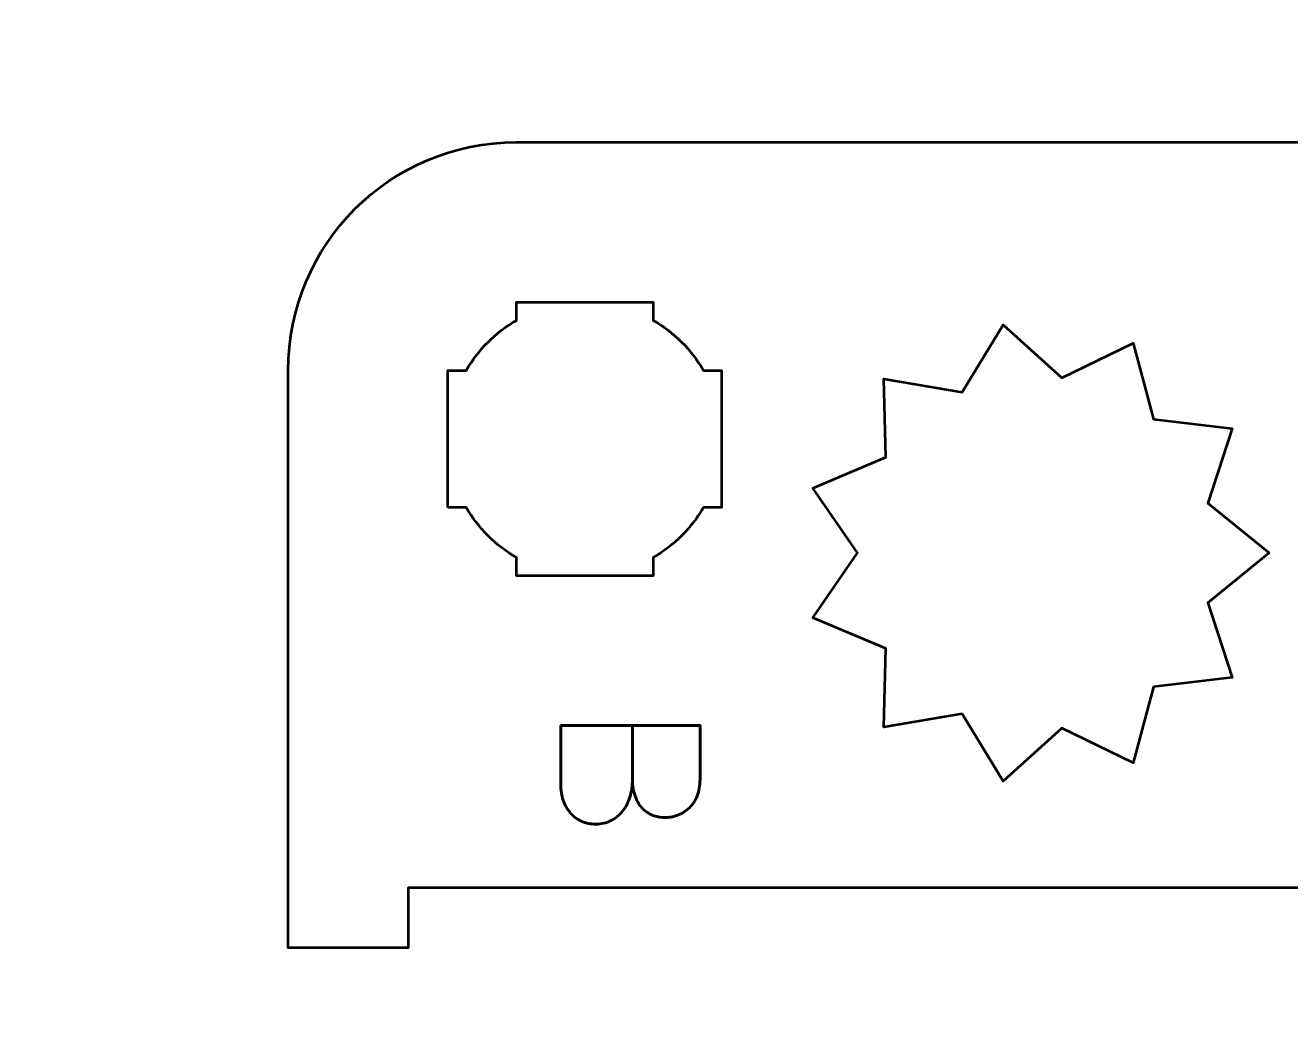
# Model space of a CAD drawing. Header units: centimetres. Extents: x -21 to 0, y -29.7 to 0.
# Drawn here: x -4.726 to -1.953, y -8.327 to -6.144 of the extents above; entities that cross this region are included whole.
import ezdxf

# ---------------------------------------------------------------- set-up
doc = ezdxf.new("R2010")
doc.units = ezdxf.units.CM
doc.header["$MEASUREMENT"] = 0
doc.layers.add('Layer 1', color=7, linetype='Continuous')

msp = doc.modelspace()

# ---------------------------------------------------------------- linework, layer by layer
at = {"layer": 'Layer 1', "color": 1, "lineweight": 53}
msp.add_open_spline([(-21.00003, -29.19995), (-21.00003, -29.19995), (-21.00003, -10.09992), (-21.00003, -10.09992), (-21.00003, -10.09992), (-21.00003, -10.01709), (-20.93286, -9.94992), (-20.85003, -9.94992), (-20.85003, -9.94992), (-20.7672, -9.94992), (-20.70003, -9.88275), (-20.70003, -9.79992), (-20.70003, -9.79992), (-20.70003, -9.71709), (-20.7672, -9.64992), (-20.85003, -9.64992), (-20.85003, -9.64992), (-20.93286, -9.64992), (-21.00003, -9.58275), (-21.00003, -9.49992), (-21.00003, -9.49992), (-21.00003, -9.41709), (-20.93286, -9.34992), (-20.85003, -9.34992), (-20.85003, -9.34992), (-20.7672, -9.34992), (-20.70003, -9.28275), (-20.70003, -9.19992), (-20.70003, -9.19992), (-20.70003, -9.11709), (-20.7672, -9.04992), (-20.85003, -9.04992), (-20.85003, -9.04992), (-20.93286, -9.04992), (-21.00003, -8.98275), (-21.00003, -8.89992), (-21.00003, -8.89992), (-21.00003, -8.81709), (-20.93286, -8.74992), (-20.85003, -8.74992), (-20.85003, -8.74992), (-20.7672, -8.74992), (-20.70003, -8.68275), (-20.70003, -8.59992), (-20.70003, -8.59992), (-20.70003, -8.51709), (-20.7672, -8.44992), (-20.85003, -8.44992), (-20.85003, -8.44992), (-20.93286, -8.44992), (-21.00003, -8.38275), (-21.00003, -8.29992), (-21.00003, -8.29992), (-21.00003, -8.21709), (-20.93286, -8.14992), (-20.85003, -8.14992), (-20.85003, -8.14992), (-20.7672, -8.14992), (-20.70003, -8.08275), (-20.70003, -7.99992), (-20.70003, -7.99992), (-20.70003, -7.91709), (-20.7672, -7.84992), (-20.85003, -7.84992), (-20.85003, -7.84992), (-20.93286, -7.84992), (-21.00003, -7.78275), (-21.00003, -7.69992), (-21.00003, -7.69992), (-21.00003, -7.61709), (-20.93286, -7.54992), (-20.85003, -7.54992), (-20.85003, -7.54992), (-20.7672, -7.54992), (-20.70003, -7.48275), (-20.70003, -7.39992), (-20.70003, -7.39992), (-20.70003, -7.31709), (-20.7672, -7.24992), (-20.85003, -7.24992), (-20.85003, -7.24992), (-20.93286, -7.24992), (-21.00003, -7.18275), (-21.00003, -7.09992), (-21.00003, -7.09992), (-21.00003, -7.01709), (-20.93286, -6.94992), (-20.85003, -6.94992), (-20.85003, -6.94992), (-20.7672, -6.94992), (-20.70003, -6.88275), (-20.70003, -6.79992), (-20.70003, -6.79992), (-20.70003, -6.71709), (-20.7672, -6.64992), (-20.85003, -6.64992), (-20.85003, -6.64992), (-20.93286, -6.64992), (-21.00003, -6.58275), (-21.00003, -6.49992), (-21.00003, -6.49992), (-21.00003, -6.41709), (-20.93286, -6.34992), (-20.85003, -6.34992), (-20.85003, -6.34992), (-20.7672, -6.34992), (-20.70003, -6.28275), (-20.70003, -6.19992), (-20.70003, -6.19992), (-20.70003, -6.11709), (-20.7672, -6.04992), (-20.85003, -6.04992), (-20.85003, -6.04992), (-20.93286, -6.04992), (-21.00003, -5.98275), (-21.00003, -5.89992), (-21.00003, -5.89992), (-21.00003, -5.81709), (-20.93286, -5.74992), (-20.85003, -5.74992), (-20.85003, -5.74992), (-20.7672, -5.74992), (-20.70003, -5.68275), (-20.70003, -5.59992), (-20.70003, -5.59992), (-20.70003, -5.51709), (-20.7672, -5.44992), (-20.85003, -5.44992), (-20.85003, -5.44992), (-20.93286, -5.44992), (-21.00003, -5.38275), (-21.00003, -5.29992), (-21.00003, -5.29992), (-21.00003, -5.21709), (-20.93286, -5.14992), (-20.85003, -5.14992), (-20.85003, -5.14992), (-20.7672, -5.14992), (-20.70003, -5.08275), (-20.70003, -4.99992), (-20.70003, -4.99992), (-20.70003, -4.91709), (-20.7672, -4.84992), (-20.85003, -4.84992), (-20.85003, -4.84992), (-20.93286, -4.84992), (-21.00003, -4.78275), (-21.00003, -4.69992), (-21.00003, -4.69992), (-21.00003, -4.61709), (-20.93286, -4.54992), (-20.85003, -4.54992), (-20.85003, -4.54992), (-20.7672, -4.54992), (-20.70003, -4.48275), (-20.70003, -4.39992), (-20.70003, -4.39992), (-20.70003, -4.31709), (-20.7672, -4.24992), (-20.85003, -4.24992), (-20.85003, -4.24992), (-20.93286, -4.24992), (-21.00003, -4.18275), (-21.00003, -4.09992), (-21.00003, -4.09992), (-21.00003, -4.01709), (-20.93286, -3.94992), (-20.85003, -3.94992), (-20.85003, -3.94992), (-20.7672, -3.94992), (-20.70003, -3.88275), (-20.70003, -3.79992), (-20.70003, -3.79992), (-20.70003, -3.71709), (-20.7672, -3.64992), (-20.85003, -3.64992), (-20.85003, -3.64992), (-20.93286, -3.64992), (-21.00003, -3.58275), (-21.00003, -3.49992), (-21.00003, -3.49992), (-21.00003, -3.41709), (-20.93286, -3.34992), (-20.85003, -3.34992), (-20.85003, -3.34992), (-20.7672, -3.34992), (-20.70003, -3.28275), (-20.70003, -3.19992), (-20.70003, -3.19992), (-20.70003, -3.11709), (-20.7672, -3.04992), (-20.85003, -3.04992), (-20.85003, -3.04992), (-20.93286, -3.04992), (-21.00003, -2.98275), (-21.00003, -2.89992), (-21.00003, -2.89992), (-21.00003, -2.81709), (-20.93286, -2.74992), (-20.85003, -2.74992), (-20.85003, -2.74992), (-20.7672, -2.74992), (-20.70003, -2.68275), (-20.70003, -2.59992), (-20.70003, -2.59992), (-20.70003, -2.51709), (-20.7672, -2.44992), (-20.85003, -2.44992), (-20.85003, -2.44992), (-20.93286, -2.44992), (-21.00003, -2.38275), (-21.00003, -2.29992), (-21.00003, -2.29992), (-21.00003, -2.21709), (-20.93286, -2.14992), (-20.85003, -2.14992), (-20.85003, -2.14992), (-20.7672, -2.14992), (-20.70003, -2.08275), (-20.70003, -1.99992), (-20.70003, -1.99992), (-20.70003, -1.91709), (-20.7672, -1.84992), (-20.85003, -1.84992), (-20.85003, -1.84992), (-20.93286, -1.84992), (-21.00003, -1.78275), (-21.00003, -1.69992), (-21.00003, -1.69992), (-21.00003, -1.61709), (-20.93286, -1.54992), (-20.85003, -1.54992), (-20.85003, -1.54992), (-20.7672, -1.54992), (-20.70003, -1.48275), (-20.70003, -1.39992), (-20.70003, -1.39992), (-20.70003, -1.31709), (-20.7672, -1.24992), (-20.85003, -1.24992), (-20.85003, -1.24992), (-20.93286, -1.24992), (-21.00003, -1.18275), (-21.00003, -1.09992), (-21.00003, -1.09992), (-21.00003, -1.09992), (-21.00003, -0.49992), (-21.00003, -0.49992), (-21.00003, -0.49992), (-21.00003, -0.22295), (-20.77694, 0.00004), (-20.49994, 0.00004), (-20.49994, 0.00004), (-20.49994, 0.00004), (-0.50008, 0.00004), (-0.50008, 0.00004), (-0.50008, 0.00004), (-0.22294, 0.00004), (0.00002, -0.22295), (0.00002, -0.49992), (0.00002, -0.49992), (0.00002, -0.49992), (0.00002, -29.19995), (0.00002, -29.19995), (0.00002, -29.19995), (0.00002, -29.47695), (-0.22294, -29.70004), (-0.50008, -29.70004), (-0.50008, -29.70004), (-0.50008, -29.70004), (-20.49994, -29.70004), (-20.49994, -29.70004), (-20.49994, -29.70004), (-20.77694, -29.70004), (-21.00003, -29.47695), (-21.00003, -29.19995)], degree=3, knots=[0, 0, 0, 0, 0.0144928, 0.0144928, 0.0144928, 0.0144928, 0.0289855, 0.0289855, 0.0289855, 0.0289855, 0.0434783, 0.0434783, 0.0434783, 0.0434783, 0.057971, 0.057971, 0.057971, 0.057971, 0.0724638, 0.0724638, 0.0724638, 0.0724638, 0.0869565, 0.0869565, 0.0869565, 0.0869565, 0.1014493, 0.1014493, 0.1014493, 0.1014493, 0.115942, 0.115942, 0.115942, 0.115942, 0.1304348, 0.1304348, 0.1304348, 0.1304348, 0.1449275, 0.1449275, 0.1449275, 0.1449275, 0.1594203, 0.1594203, 0.1594203, 0.1594203, 0.173913, 0.173913, 0.173913, 0.173913, 0.1884058, 0.1884058, 0.1884058, 0.1884058, 0.2028986, 0.2028986, 0.2028986, 0.2028986, 0.2173913, 0.2173913, 0.2173913, 0.2173913, 0.2318841, 0.2318841, 0.2318841, 0.2318841, 0.2463768, 0.2463768, 0.2463768, 0.2463768, 0.2608696, 0.2608696, 0.2608696, 0.2608696, 0.2753623, 0.2753623, 0.2753623, 0.2753623, 0.2898551, 0.2898551, 0.2898551, 0.2898551, 0.3043478, 0.3043478, 0.3043478, 0.3043478, 0.3188406, 0.3188406, 0.3188406, 0.3188406, 0.3333333, 0.3333333, 0.3333333, 0.3333333, 0.3478261, 0.3478261, 0.3478261, 0.3478261, 0.3623188, 0.3623188, 0.3623188, 0.3623188, 0.3768116, 0.3768116, 0.3768116, 0.3768116, 0.3913043, 0.3913043, 0.3913043, 0.3913043, 0.4057971, 0.4057971, 0.4057971, 0.4057971, 0.4202899, 0.4202899, 0.4202899, 0.4202899, 0.4347826, 0.4347826, 0.4347826, 0.4347826, 0.4492754, 0.4492754, 0.4492754, 0.4492754, 0.4637681, 0.4637681, 0.4637681, 0.4637681, 0.4782609, 0.4782609, 0.4782609, 0.4782609, 0.4927536, 0.4927536, 0.4927536, 0.4927536, 0.5072464, 0.5072464, 0.5072464, 0.5072464, 0.5217391, 0.5217391, 0.5217391, 0.5217391, 0.5362319, 0.5362319, 0.5362319, 0.5362319, 0.5507246, 0.5507246, 0.5507246, 0.5507246, 0.5652174, 0.5652174, 0.5652174, 0.5652174, 0.5797101, 0.5797101, 0.5797101, 0.5797101, 0.5942029, 0.5942029, 0.5942029, 0.5942029, 0.6086957, 0.6086957, 0.6086957, 0.6086957, 0.6231884, 0.6231884, 0.6231884, 0.6231884, 0.6376812, 0.6376812, 0.6376812, 0.6376812, 0.6521739, 0.6521739, 0.6521739, 0.6521739, 0.6666667, 0.6666667, 0.6666667, 0.6666667, 0.6811594, 0.6811594, 0.6811594, 0.6811594, 0.6956522, 0.6956522, 0.6956522, 0.6956522, 0.7101449, 0.7101449, 0.7101449, 0.7101449, 0.7246377, 0.7246377, 0.7246377, 0.7246377, 0.7391304, 0.7391304, 0.7391304, 0.7391304, 0.7536232, 0.7536232, 0.7536232, 0.7536232, 0.7681159, 0.7681159, 0.7681159, 0.7681159, 0.7826087, 0.7826087, 0.7826087, 0.7826087, 0.7971014, 0.7971014, 0.7971014, 0.7971014, 0.8115942, 0.8115942, 0.8115942, 0.8115942, 0.826087, 0.826087, 0.826087, 0.826087, 0.8405797, 0.8405797, 0.8405797, 0.8405797, 0.8550725, 0.8550725, 0.8550725, 0.8550725, 0.8695652, 0.8695652, 0.8695652, 0.8695652, 0.884058, 0.884058, 0.884058, 0.884058, 0.8985507, 0.8985507, 0.8985507, 0.8985507, 0.9130435, 0.9130435, 0.9130435, 0.9130435, 0.9275362, 0.9275362, 0.9275362, 0.9275362, 0.942029, 0.942029, 0.942029, 0.942029, 0.9565217, 0.9565217, 0.9565217, 0.9565217, 0.9710145, 0.9710145, 0.9710145, 0.9710145, 0.9855072, 0.9855072, 0.9855072, 0.9855072, 1, 1, 1, 1], dxfattribs=at)
at = {"layer": 'Layer 1', "color": 3, "lineweight": 53}
msp.add_open_spline([(-0.84997, -8.03402), (-0.84997, -8.03402), (-0.84997, -6.90005), (-0.84997, -6.90005), (-0.84997, -6.90005), (-0.84997, -6.62291), (-1.07306, -6.39995), (-1.35006, -6.39995), (-1.35006, -6.39995), (-1.35006, -6.39995), (-3.64993, -6.39995), (-3.64993, -6.39995), (-3.64993, -6.39995), (-3.92707, -6.39995), (-4.15003, -6.62291), (-4.15003, -6.90005), (-4.15003, -6.90005), (-4.15003, -6.90005), (-4.15003, -8.16502), (-4.15003, -8.16502), (-4.15003, -8.16502), (-4.15003, -8.16502), (-3.88753, -8.165), (-3.88753, -8.165), (-3.88753, -8.165), (-3.88753, -8.165), (-3.88753, -8.034), (-3.88753, -8.034), (-3.88753, -8.034), (-3.88753, -8.034), (-0.84997, -8.03402), (-0.84997, -8.03402)], degree=3, knots=[0, 0, 0, 0, 0.125, 0.125, 0.125, 0.125, 0.25, 0.25, 0.25, 0.25, 0.375, 0.375, 0.375, 0.375, 0.5, 0.5, 0.5, 0.5, 0.625, 0.625, 0.625, 0.625, 0.75, 0.75, 0.75, 0.75, 0.875, 0.875, 0.875, 0.875, 1, 1, 1, 1], dxfattribs=at)
at = {"layer": 'Layer 1', "lineweight": 53}
for points, knots in [([(-3.80007, -7.20005), (-3.80007, -7.20005), (-3.75982, -7.20005), (-3.75982, -7.20005), (-3.75982, -7.20005), (-3.7335, -7.24552), (-3.69547, -7.28341), (-3.65, -7.30987), (-3.65, -7.30987), (-3.65, -7.30987), (-3.65, -7.34998), (-3.65, -7.34998), (-3.65, -7.34998), (-3.65, -7.34998), (-3.50007, -7.34998), (-3.50007, -7.34998), (-3.50007, -7.34998), (-3.50007, -7.34998), (-3.35, -7.34998), (-3.35, -7.34998), (-3.35, -7.34998), (-3.35, -7.34998), (-3.35, -7.30987), (-3.35, -7.30987), (-3.35, -7.30987), (-3.30452, -7.28341), (-3.26649, -7.24552), (-3.24018, -7.20005), (-3.24018, -7.20005), (-3.24018, -7.20005), (-3.20007, -7.20005), (-3.20007, -7.20005), (-3.20007, -7.20005), (-3.20007, -7.20005), (-3.20007, -7.04998), (-3.20007, -7.04998), (-3.20007, -7.04998), (-3.20007, -7.04998), (-3.20007, -6.90005), (-3.20007, -6.90005), (-3.20007, -6.90005), (-3.20007, -6.90005), (-3.24018, -6.90005), (-3.24018, -6.90005), (-3.24018, -6.90005), (-3.26649, -6.85443), (-3.30452, -6.81651), (-3.35, -6.79019), (-3.35, -6.79019), (-3.35, -6.79019), (-3.35, -6.74998), (-3.35, -6.74998), (-3.35, -6.74998), (-3.35, -6.74998), (-3.50007, -6.74998), (-3.50007, -6.74998), (-3.50007, -6.74998), (-3.50007, -6.74998), (-3.65, -6.74998), (-3.65, -6.74998), (-3.65, -6.74998), (-3.65, -6.74998), (-3.65, -6.79019), (-3.65, -6.79019), (-3.65, -6.79019), (-3.69547, -6.81651), (-3.7335, -6.85443), (-3.75982, -6.90005), (-3.75982, -6.90005), (-3.75982, -6.90005), (-3.80007, -6.90005), (-3.80007, -6.90005), (-3.80007, -6.90005), (-3.80007, -6.90005), (-3.80007, -7.04998), (-3.80007, -7.04998), (-3.80007, -7.04998), (-3.80007, -7.04998), (-3.80007, -7.20005), (-3.80007, -7.20005)], [0, 0, 0, 0, 0.05, 0.05, 0.05, 0.05, 0.1, 0.1, 0.1, 0.1, 0.15, 0.15, 0.15, 0.15, 0.2, 0.2, 0.2, 0.2, 0.25, 0.25, 0.25, 0.25, 0.3, 0.3, 0.3, 0.3, 0.35, 0.35, 0.35, 0.35, 0.4, 0.4, 0.4, 0.4, 0.45, 0.45, 0.45, 0.45, 0.5, 0.5, 0.5, 0.5, 0.55, 0.55, 0.55, 0.55, 0.6, 0.6, 0.6, 0.6, 0.65, 0.65, 0.65, 0.65, 0.7, 0.7, 0.7, 0.7, 0.75, 0.75, 0.75, 0.75, 0.8, 0.8, 0.8, 0.8, 0.85, 0.85, 0.85, 0.85, 0.9, 0.9, 0.9, 0.9, 0.95, 0.95, 0.95, 0.95, 1, 1, 1, 1]), ([(-2, -7.29998), (-2, -7.29998), (-2.13447, -7.19074), (-2.13447, -7.19074), (-2.13447, -7.19074), (-2.13447, -7.19074), (-2.08102, -7.02687), (-2.08102, -7.02687), (-2.08102, -7.02687), (-2.08102, -7.02687), (-2.25381, -7.00694), (-2.25381, -7.00694), (-2.25381, -7.00694), (-2.25381, -7.00694), (-2.29833, -6.84048), (-2.29833, -6.84048), (-2.29833, -6.84048), (-2.29833, -6.84048), (-2.45458, -6.91618), (-2.45458, -6.91618), (-2.45458, -6.91618), (-2.45458, -6.91618), (-2.58297, -6.79998), (-2.58297, -6.79998), (-2.58297, -6.79998), (-2.58297, -6.79998), (-2.67307, -6.94727), (-2.67307, -6.94727), (-2.67307, -6.94727), (-2.67307, -6.94727), (-2.84453, -6.91822), (-2.84453, -6.91822), (-2.84453, -6.91822), (-2.84453, -6.91822), (-2.83988, -7.09035), (-2.83988, -7.09035), (-2.83988, -7.09035), (-2.83988, -7.09035), (-3, -7.15767), (-3, -7.15767), (-3, -7.15767), (-3, -7.15767), (-2.90207, -7.29998), (-2.90207, -7.29998), (-2.90207, -7.29998), (-2.90207, -7.29998), (-3, -7.44229), (-3, -7.44229), (-3, -7.44229), (-3, -7.44229), (-2.83988, -7.50961), (-2.83988, -7.50961), (-2.83988, -7.50961), (-2.83988, -7.50961), (-2.84453, -7.68174), (-2.84453, -7.68174), (-2.84453, -7.68174), (-2.84453, -7.68174), (-2.67307, -7.65269), (-2.67307, -7.65269), (-2.67307, -7.65269), (-2.67307, -7.65269), (-2.58297, -7.79998), (-2.58297, -7.79998), (-2.58297, -7.79998), (-2.58297, -7.79998), (-2.45458, -7.68378), (-2.45458, -7.68378), (-2.45458, -7.68378), (-2.45458, -7.68378), (-2.29833, -7.75948), (-2.29833, -7.75948), (-2.29833, -7.75948), (-2.29833, -7.75948), (-2.25381, -7.59302), (-2.25381, -7.59302), (-2.25381, -7.59302), (-2.25381, -7.59302), (-2.08102, -7.57309), (-2.08102, -7.57309), (-2.08102, -7.57309), (-2.08102, -7.57309), (-2.13447, -7.40922), (-2.13447, -7.40922), (-2.13447, -7.40922), (-2.13447, -7.40922), (-2, -7.29998), (-2, -7.29998)], [0, 0, 0, 0, 0.0454545, 0.0454545, 0.0454545, 0.0454545, 0.0909091, 0.0909091, 0.0909091, 0.0909091, 0.1363636, 0.1363636, 0.1363636, 0.1363636, 0.1818182, 0.1818182, 0.1818182, 0.1818182, 0.2272727, 0.2272727, 0.2272727, 0.2272727, 0.2727273, 0.2727273, 0.2727273, 0.2727273, 0.3181818, 0.3181818, 0.3181818, 0.3181818, 0.3636364, 0.3636364, 0.3636364, 0.3636364, 0.4090909, 0.4090909, 0.4090909, 0.4090909, 0.4545455, 0.4545455, 0.4545455, 0.4545455, 0.5, 0.5, 0.5, 0.5, 0.5454545, 0.5454545, 0.5454545, 0.5454545, 0.5909091, 0.5909091, 0.5909091, 0.5909091, 0.6363636, 0.6363636, 0.6363636, 0.6363636, 0.6818182, 0.6818182, 0.6818182, 0.6818182, 0.7272727, 0.7272727, 0.7272727, 0.7272727, 0.7727273, 0.7727273, 0.7727273, 0.7727273, 0.8181818, 0.8181818, 0.8181818, 0.8181818, 0.8636364, 0.8636364, 0.8636364, 0.8636364, 0.9090909, 0.9090909, 0.9090909, 0.9090909, 0.9545455, 0.9545455, 0.9545455, 0.9545455, 1, 1, 1, 1])]:
    msp.add_open_spline(points, degree=3, knots=knots, dxfattribs=at)
at = {"layer": 'Layer 1', "color": 5, "lineweight": 53}
msp.add_open_spline([(-3.39555, -7.67781), (-3.39555, -7.67781), (-3.39555, -7.79507), (-3.39555, -7.79507), (-3.39555, -7.79507), (-3.39548, -7.81031), (-3.39337, -7.82329), (-3.3892, -7.83423), (-3.3892, -7.83423), (-3.38511, -7.8451), (-3.37954, -7.85391), (-3.37255, -7.86076), (-3.37255, -7.86076), (-3.36557, -7.8676), (-3.35767, -7.87254), (-3.34892, -7.87565), (-3.34892, -7.87565), (-3.34024, -7.87868), (-3.33121, -7.88009), (-3.3219, -7.87974), (-3.3219, -7.87974), (-3.31258, -7.87931), (-3.30355, -7.87734), (-3.29473, -7.87381), (-3.29473, -7.87381), (-3.28591, -7.87035), (-3.27794, -7.86513), (-3.27081, -7.85829), (-3.27081, -7.85829), (-3.26369, -7.85145), (-3.25804, -7.84291), (-3.25388, -7.83254), (-3.25388, -7.83254), (-3.24965, -7.82216), (-3.24746, -7.80996), (-3.24739, -7.79592), (-3.24739, -7.79592), (-3.24739, -7.79592), (-3.24739, -7.67781), (-3.24739, -7.67781), (-3.24739, -7.67781), (-3.24739, -7.67781), (-3.55261, -7.67781), (-3.55261, -7.67781), (-3.55261, -7.67781), (-3.55261, -7.67781), (-3.55261, -7.80777), (-3.55261, -7.80777), (-3.55261, -7.80777), (-3.55261, -7.81991), (-3.55085, -7.8312), (-3.54739, -7.84164), (-3.54739, -7.84164), (-3.54386, -7.85208), (-3.53885, -7.86118), (-3.53215, -7.86901), (-3.53215, -7.86901), (-3.52552, -7.87692), (-3.51747, -7.88305), (-3.50795, -7.88743), (-3.50795, -7.88743), (-3.49842, -7.8918), (-3.48763, -7.89406), (-3.47556, -7.89413), (-3.47556, -7.89413), (-3.46343, -7.89385), (-3.45249, -7.89131), (-3.44269, -7.88644), (-3.44269, -7.88644), (-3.43288, -7.88157), (-3.42448, -7.8748), (-3.41743, -7.86605), (-3.41743, -7.86605), (-3.41044, -7.8573), (-3.40501, -7.84686), (-3.40127, -7.83486), (-3.40127, -7.83486), (-3.39753, -7.82287), (-3.39563, -7.80961), (-3.39555, -7.79507), (-3.39555, -7.79507), (-3.39563, -7.80961), (-3.39753, -7.82287), (-3.40127, -7.83486), (-3.40127, -7.83486), (-3.40501, -7.84686), (-3.41044, -7.8573), (-3.41743, -7.86605), (-3.41743, -7.86605), (-3.42448, -7.8748), (-3.43288, -7.88157), (-3.44269, -7.88644), (-3.44269, -7.88644), (-3.45249, -7.89131), (-3.46343, -7.89385), (-3.47556, -7.89413), (-3.47556, -7.89413), (-3.48763, -7.89406), (-3.49842, -7.8918), (-3.50795, -7.88743), (-3.50795, -7.88743), (-3.51747, -7.88305), (-3.52552, -7.87692), (-3.53215, -7.86901), (-3.53215, -7.86901), (-3.53885, -7.86118), (-3.54386, -7.85208), (-3.54739, -7.84164), (-3.54739, -7.84164), (-3.55085, -7.8312), (-3.55261, -7.81991), (-3.55261, -7.80777), (-3.55261, -7.80777), (-3.55261, -7.80777), (-3.55261, -7.67781), (-3.55261, -7.67781), (-3.55261, -7.67781), (-3.55261, -7.67781), (-3.24739, -7.67781), (-3.24739, -7.67781), (-3.24739, -7.67781), (-3.24739, -7.67781), (-3.24739, -7.79592), (-3.24739, -7.79592), (-3.24739, -7.79592), (-3.24746, -7.80996), (-3.24965, -7.82216), (-3.25388, -7.83254), (-3.25388, -7.83254), (-3.25804, -7.84291), (-3.26369, -7.85145), (-3.27081, -7.85829), (-3.27081, -7.85829), (-3.27794, -7.86513), (-3.28591, -7.87035), (-3.29473, -7.87381), (-3.29473, -7.87381), (-3.30355, -7.87734), (-3.31258, -7.87931), (-3.3219, -7.87974), (-3.3219, -7.87974), (-3.33121, -7.88009), (-3.34024, -7.87868), (-3.34892, -7.87565), (-3.34892, -7.87565), (-3.35767, -7.87254), (-3.36557, -7.8676), (-3.37255, -7.86076), (-3.37255, -7.86076), (-3.37954, -7.85391), (-3.38511, -7.8451), (-3.3892, -7.83423), (-3.3892, -7.83423), (-3.39337, -7.82329), (-3.39548, -7.81031), (-3.39555, -7.79507), (-3.39555, -7.79507), (-3.39555, -7.79507), (-3.39555, -7.67781), (-3.39555, -7.67781)], degree=3, knots=[0, 0, 0, 0, 0.025, 0.025, 0.025, 0.025, 0.05, 0.05, 0.05, 0.05, 0.075, 0.075, 0.075, 0.075, 0.1, 0.1, 0.1, 0.1, 0.125, 0.125, 0.125, 0.125, 0.15, 0.15, 0.15, 0.15, 0.175, 0.175, 0.175, 0.175, 0.2, 0.2, 0.2, 0.2, 0.225, 0.225, 0.225, 0.225, 0.25, 0.25, 0.25, 0.25, 0.275, 0.275, 0.275, 0.275, 0.3, 0.3, 0.3, 0.3, 0.325, 0.325, 0.325, 0.325, 0.35, 0.35, 0.35, 0.35, 0.375, 0.375, 0.375, 0.375, 0.4, 0.4, 0.4, 0.4, 0.425, 0.425, 0.425, 0.425, 0.45, 0.45, 0.45, 0.45, 0.475, 0.475, 0.475, 0.475, 0.5, 0.5, 0.5, 0.5, 0.525, 0.525, 0.525, 0.525, 0.55, 0.55, 0.55, 0.55, 0.575, 0.575, 0.575, 0.575, 0.6, 0.6, 0.6, 0.6, 0.625, 0.625, 0.625, 0.625, 0.65, 0.65, 0.65, 0.65, 0.675, 0.675, 0.675, 0.675, 0.7, 0.7, 0.7, 0.7, 0.725, 0.725, 0.725, 0.725, 0.75, 0.75, 0.75, 0.75, 0.775, 0.775, 0.775, 0.775, 0.8, 0.8, 0.8, 0.8, 0.825, 0.825, 0.825, 0.825, 0.85, 0.85, 0.85, 0.85, 0.875, 0.875, 0.875, 0.875, 0.9, 0.9, 0.9, 0.9, 0.925, 0.925, 0.925, 0.925, 0.95, 0.95, 0.95, 0.95, 0.975, 0.975, 0.975, 0.975, 1, 1, 1, 1], dxfattribs=at)

doc.saveas('drawing.dxf')
